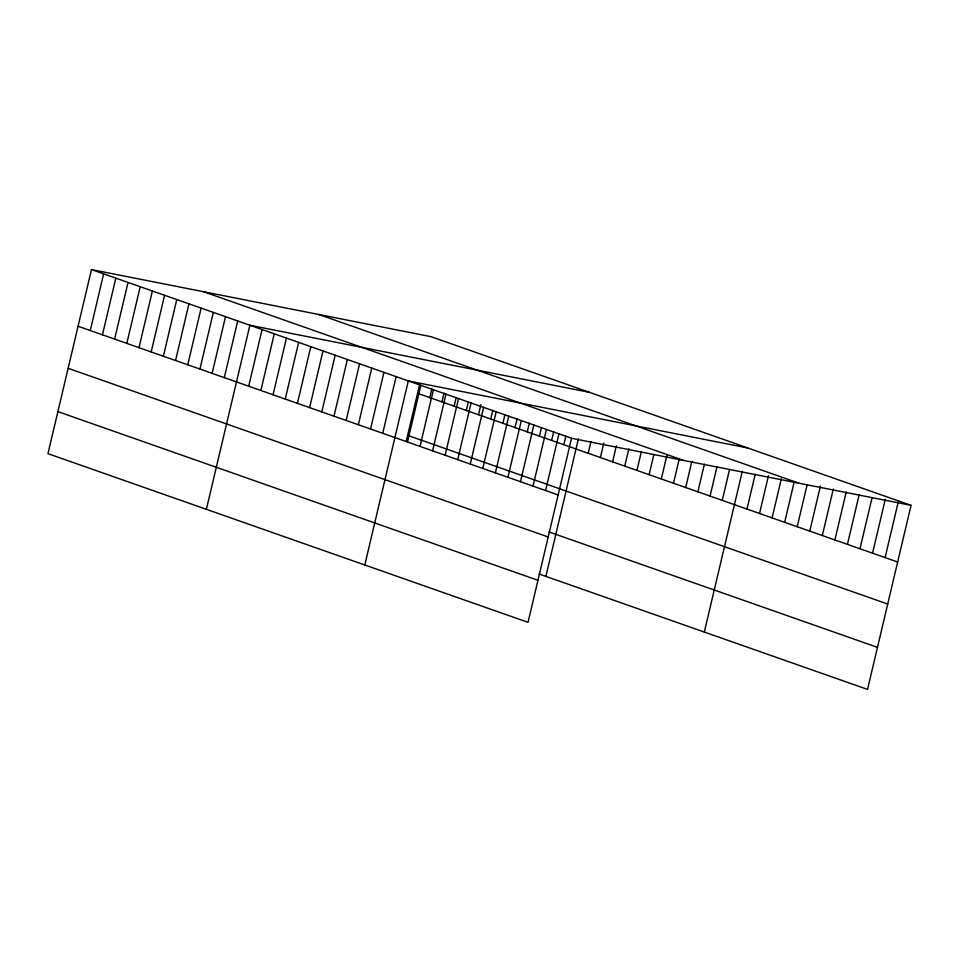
<?xml version="1.0" encoding="UTF-8"?>
<svg xmlns="http://www.w3.org/2000/svg" width="959" height="959" viewBox="0 0 959 959"><rect width="100%" height="100%" fill="white"/><g stroke="black" fill="none" stroke-linecap="round" stroke-linejoin="round"><path stroke-width="1.44" d="M91.465 269.587L47.95 453.655L528.025 622.343L571.528 438.275L91.465 269.587L430.987 336.657L911.05 505.345L867.535 689.413L539.126 574.009M90.254 330.531L103.644 273.878M102.445 334.823L115.835 278.158M114.624 339.102L128.026 282.437M126.816 343.382L140.206 286.717M138.995 347.661L152.397 290.997M151.186 351.941L164.576 295.288M163.378 356.233L176.768 299.568M175.557 360.512L188.947 303.847M187.748 364.792L201.138 308.127M199.928 369.071L213.33 312.406M212.119 373.363L225.509 316.698M224.298 377.642L237.7 320.977M206.377 509.325L249.879 325.257L589.401 392.315M248.681 386.201L262.071 329.536M260.86 390.481L274.262 333.828M273.051 394.772L286.441 338.107M285.231 399.052L298.633 342.387M297.422 403.331L310.812 346.667M309.613 407.611L323.003 350.946M321.792 411.891L335.194 355.238M333.984 416.182L347.374 359.517M346.163 420.462L359.565 363.797M358.354 424.741L371.744 368.076M370.546 429.021L383.936 372.356M382.725 433.3L396.127 376.647M364.792 564.995L408.306 380.927L747.828 447.985M406.28 441.14L419.646 384.595M407.467 442.003L420.869 385.338M429.776 397.601L431.838 388.886M420.03 446.414L433.42 389.75M441.955 401.881L444.017 393.166M432.581 450.826L445.971 394.161M454.146 406.16L456.208 397.446M445.132 455.237L458.534 398.572M466.326 410.44L468.388 401.725M457.695 459.649L471.085 402.984M478.517 414.732L480.927 404.554M470.246 464.06L483.636 407.395M490.708 419.011L492.77 410.296M482.809 468.471L496.199 411.807M502.888 423.291L504.949 414.576M495.359 472.883L508.749 416.218M515.079 427.57L517.141 418.855M507.91 477.294L521.312 420.629M527.258 431.85L529.32 423.135M520.473 481.706L533.863 425.041M539.449 436.141L541.511 427.414M533.024 486.117L546.414 429.452M551.641 440.421L553.703 431.706M545.575 490.528L558.977 433.864M563.82 444.7L565.882 435.985M545.887 576.383L578.409 438.814M588.191 453.271L590.948 441.643M600.382 457.551L603.81 443.022M612.573 461.83L616.349 445.851M624.753 466.11L628.876 448.68M636.944 470.389L641.403 451.509M649.123 474.681L653.93 454.338M661.314 478.961L666.805 455.717M673.506 483.24L679.344 458.546M685.685 487.52L691.871 461.375M697.876 491.799L704.397 464.204M710.056 496.091L716.924 467.033M722.247 500.37L729.463 469.862M704.314 632.053L742.326 471.229M746.989 509.061L755.224 474.19M759.54 513.473L768.471 475.7M772.103 517.884L781.369 478.661M784.654 522.295L794.268 481.622M797.205 526.707L807.166 484.571M809.768 531.118L820.413 486.081M822.319 535.53L833.311 489.042M834.881 539.941L846.21 492.003M847.432 544.352L859.108 494.964M859.983 548.764L872.007 497.913M872.546 553.175L885.253 499.423M885.097 557.599L898.499 500.934M571.528 438.275L911.05 505.345M318.939 314.528L799.003 483.216M203.5 291.716L683.575 460.404M417.585 393.322L897.66 562.01M407.647 435.362L887.722 604.05M78.063 326.252L558.138 494.94M549.063 531.969L877.473 647.361M68.125 368.292L548.2 536.98M57.888 411.615L537.963 580.303"/></g></svg>
